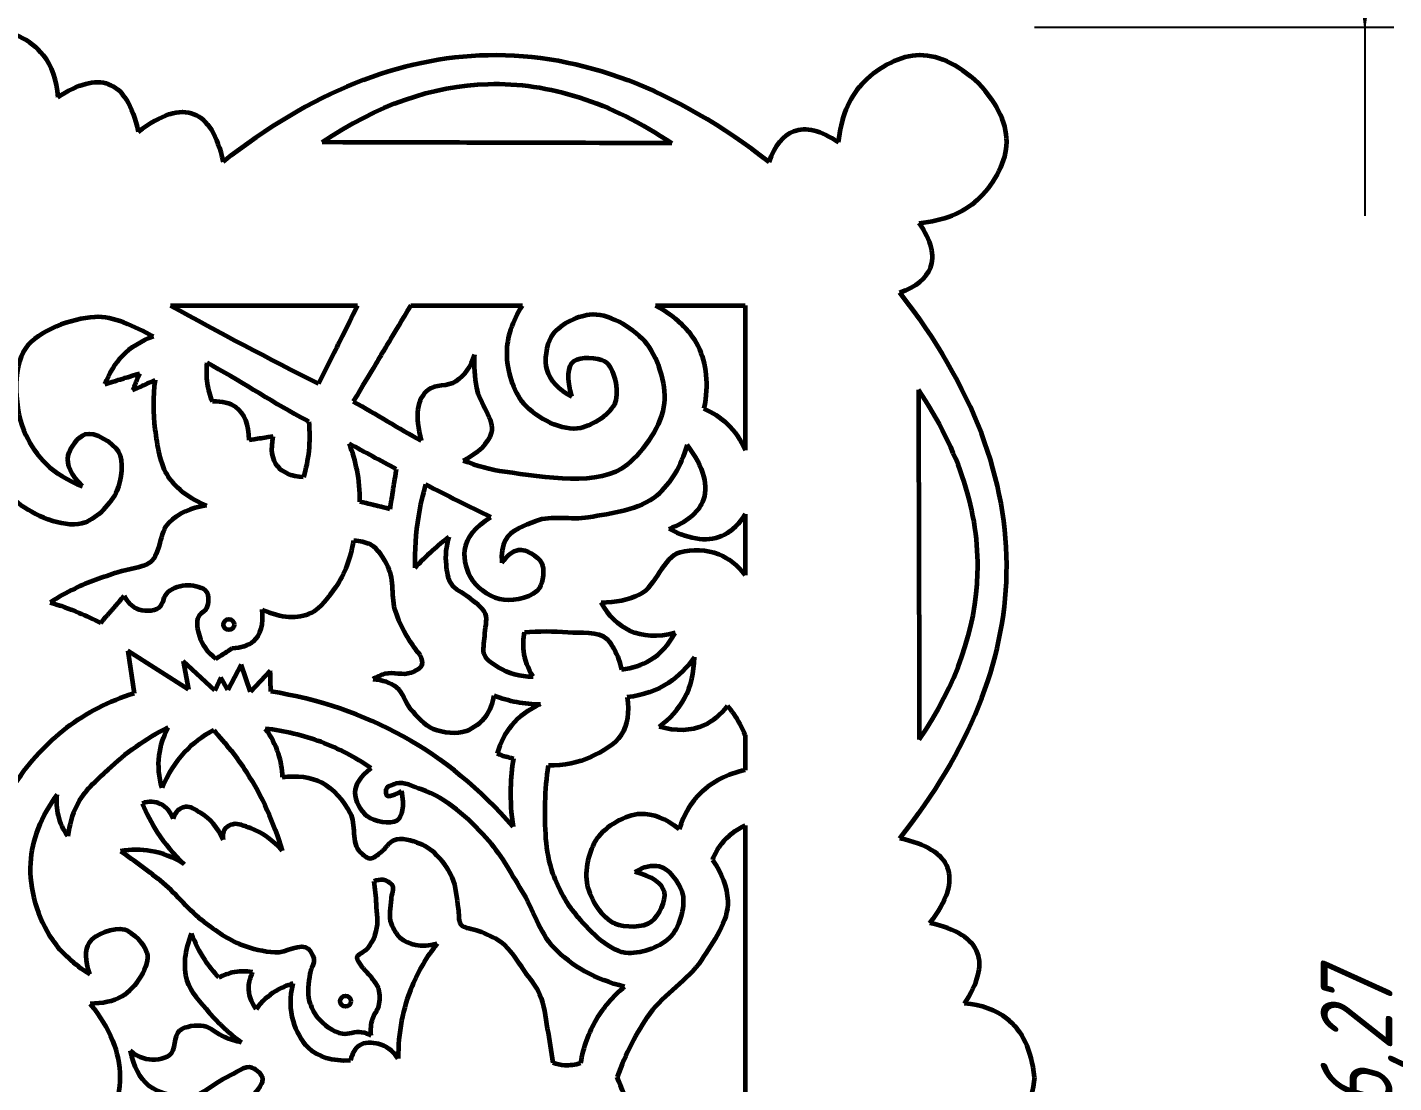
# Model space of a CAD drawing. Header units: millimetres. Extents: x -179 to 215, y -4 to 414.
# Drawn here: x 120.3 to 215.5, y 90.2 to 163.7 of the extents above; entities that cross this region are included whole.
import ezdxf

# ---------------------------------------------------------------- set-up
doc = ezdxf.new("R2010")
doc.units = ezdxf.units.MM
doc.linetypes.add('K5LT32774', pattern=[0])
doc.linetypes.add('K5LT_THIN', pattern=[0])
doc.styles.add('KDIMTEXTSTYLE', font='GOST_AU.SHX', dxfattribs={"width": 0.96, "oblique": 15, "height": 5})
doc.dimstyles.new('KDIMSTYLE (1.00)', dxfattribs={"dimtxt": 5, "dimasz": 1, "dimexe": 2, "dimexo": 0, "dimgap": 1, "dimtad": 1, "dimtxsty": 'KDIMTEXTSTYLE', "dimsah": 1, "dimcen": 0, "dimdle": 1, "dimadec": 0, "dimazin": 0, "dimtfac": 0.667, "dimtmove": 0, "dimatfit": 3, "dimfxl": 1, "dimtvp": 1, "dimtolj": 1, "dimtzin": 0, "dimarcsym": 0})

# ---------------------------------------------------------------- blocks, each defined once
blk = doc.blocks.new('KDIMARROW_01')
blk.add_hatch(color=0).paths.add_polyline_path([(0, 0), (-5, 0.658), (-4.5, 0), (-5, -0.658)])
at = {"color": 0, "linetype": 'K5LT_THIN', "lineweight": 18}
for p, q in [((-4.5, 0), (-5, 0.658)), ((-5, 0.658), (0, 0)), ((0, 0), (-5, -0.658)), ((-5, -0.658), (-4.5, 0)), ((0, 0), (-1, 0))]:
    blk.add_line(p, q, dxfattribs=at)

msp = doc.modelspace()

# ---------------------------------------------------------------- linework, layer by layer
at = {"color": 30, "linetype": 'K5LT32774', "lineweight": 60, "true_color": 0xff8000}
for p, q in [((130.27, 144.304), (143.283, 144.304)), ((146.993, 144.304), (154.781, 144.304)), ((164.043, 144.304), (170.299, 144.304)), ((170.299, 144.304), (170.299, 134.222)), ((170.299, 129.76), (170.299, 125.523)), ((131.521, 117.562), (127.303, 120.247)), ((127.303, 120.247), (127.726, 117.277)), ((133.346, 117.492), (131.14, 119.525)), ((131.14, 119.525), (131.521, 117.562)), ((135.189, 119.291), (134.261, 117.519)), ((135.834, 117.398), (135.189, 119.291)), ((133.777, 118.394), (133.346, 117.492)), ((134.261, 117.519), (133.777, 118.394)), ((137.214, 118.846), (135.834, 117.398)), ((170.299, 114.365), (170.299, 111.932)), ((170.299, 108.087), (170.299, 73.018))]:
    msp.add_line(p, q, dxfattribs=at)
for centre in [(134.329, 122.075), (142.456, 95.834)]:
    msp.add_circle(centre, 0.375, dxfattribs=at)
for points, knots in [([(117.299, 163.688), (119.171, 163.505), (120.533, 162.862), (121.384, 161.758), (121.972, 160.997), (122.317, 160.015), (122.419, 158.815)], [0, 0, 0, 0, 1, 1, 1, 2, 2, 2, 2]), ([(133.925, 154.323), (140.055, 159.158), (146.209, 161.636), (152.385, 161.758), (158.882, 161.887), (165.405, 159.408), (171.953, 154.323)], [0, 0, 0, 0, 1, 1, 1, 2, 2, 2, 2]), ([(176.797, 155.677), (176.962, 157.366), (177.504, 158.72), (178.421, 159.738), (179.316, 160.731), (180.907, 161.679), (182.181, 161.758), (183.608, 161.847), (185.059, 161.191), (186.537, 159.79)], [0, 0, 0, 0, 1, 1, 1, 2, 2, 2, 3, 3, 3, 3]), ([(122.419, 158.815), (123.84, 159.761), (125.009, 160.069), (125.926, 159.738), (126.919, 159.379), (127.616, 158.271), (128.018, 156.415)], [0, 0, 0, 0, 1, 1, 1, 2, 2, 2, 2]), ([(140.817, 155.677), (144.657, 158.273), (148.513, 159.627), (152.385, 159.738), (156.632, 159.859), (160.899, 158.485), (165.184, 155.615)], [0, 0, 0, 0, 1, 1, 1, 2, 2, 2, 2]), ([(182.423, 150.051), (184.113, 150.216), (185.466, 150.757), (186.484, 151.674), (187.478, 152.57), (188.426, 154.161), (188.505, 155.435), (188.594, 156.861), (187.938, 158.313), (186.537, 159.79)], [0, 0, 0, 0, 1, 1, 1, 2, 2, 2, 3, 3, 3, 3]), ([(128.018, 156.415), (129.609, 157.626), (130.901, 158.036), (131.895, 157.646), (132.846, 157.272), (133.523, 156.164), (133.925, 154.323)], [0, 0, 0, 0, 1, 1, 1, 2, 2, 2, 2]), ([(171.953, 154.323), (172.384, 155.462), (172.959, 156.173), (173.678, 156.454), (174.52, 156.785), (175.56, 156.525), (176.797, 155.677)], [0, 0, 0, 0, 1, 1, 1, 2, 2, 2, 2]), ([(181.069, 145.207), (182.209, 145.638), (182.919, 146.213), (183.201, 146.931), (183.531, 147.774), (183.272, 148.813), (182.423, 150.051)], [0, 0, 0, 0, 1, 1, 1, 2, 2, 2, 2]), ([(181.069, 107.179), (185.904, 113.309), (188.383, 119.462), (188.505, 125.639), (188.633, 132.136), (186.155, 138.658), (181.069, 145.207)], [0, 0, 0, 0, 1, 1, 1, 2, 2, 2, 2]), ([(150.641, 133.515), (151.591, 133.15), (152.558, 132.876), (153.55, 132.74), (156.299, 132.363), (160.132, 131.639), (162.114, 133.253), (163.261, 134.188), (164.535, 136.008), (164.677, 137.509), (164.807, 138.876), (164.217, 140.784), (163.293, 141.816), (162.422, 142.79), (160.7, 143.817), (159.447, 143.662), (158.543, 143.551), (157.241, 142.924), (156.781, 142.124), (156.433, 141.519), (156.272, 140.488), (156.473, 139.817), (156.693, 139.085), (157.274, 138.469), (158.216, 137.971)], [0, 0, 0, 0, 1, 1, 1, 2, 2, 2, 3, 3, 3, 4, 4, 4, 5, 5, 5, 6, 6, 6, 7, 7, 7, 8, 8, 8, 8]), ([(158.216, 137.971), (157.871, 139.21), (157.911, 140.072), (158.383, 140.449), (158.786, 140.77), (160.02, 140.718), (160.505, 140.428), (161.183, 140.023), (161.511, 138.334), (161.242, 137.56), (160.969, 136.775), (159.683, 135.955), (158.832, 135.766), (157.614, 135.494), (155.737, 136.468), (154.883, 137.458), (154.142, 138.317), (153.695, 139.815), (153.704, 140.996), (153.713, 142.097), (154.072, 143.2), (154.781, 144.304)], [0, 0, 0, 0, 1, 1, 1, 2, 2, 2, 3, 3, 3, 4, 4, 4, 5, 5, 5, 6, 6, 6, 7, 7, 7, 7]), ([(164.043, 144.304), (165.436, 143.564), (166.419, 142.625), (166.992, 141.486), (167.607, 140.264), (167.75, 138.811), (167.419, 137.128)], [0, 0, 0, 0, 1, 1, 1, 2, 2, 2, 2]), ([(129.081, 142.14), (127.721, 142.839), (126.325, 143.575), (124.984, 143.502), (123.362, 143.413), (121.039, 142.539), (120.183, 141.336), (119.199, 139.953), (119.386, 136.944), (120.183, 135.28), (120.886, 133.815), (121.987, 132.528), (124.146, 131.711)], [0, 0, 0, 0, 1, 1, 1, 2, 2, 2, 3, 3, 3, 4, 4, 4, 4]), ([(129.081, 142.14), (128.212, 141.835), (127.489, 141.385), (126.91, 140.79), (126.389, 140.255), (125.985, 139.602), (125.699, 138.832)], [0, 0, 0, 0, 1, 1, 1, 2, 2, 2, 2]), ([(151.444, 140.874), (151.165, 140.033), (150.73, 139.41), (150.138, 139.004), (149.617, 138.647), (148.654, 138.8), (148.209, 138.441), (147.417, 137.801), (147.256, 136.618), (147.725, 134.892)], [0, 0, 0, 0, 1, 1, 1, 2, 2, 2, 3, 3, 3, 3]), ([(150.641, 133.515), (151.741, 134.051), (152.405, 134.694), (152.631, 135.443), (152.899, 136.332), (151.777, 137.489), (151.592, 138.559), (151.462, 139.315), (151.413, 140.087), (151.444, 140.874)], [0, 0, 0, 0, 1, 1, 1, 2, 2, 2, 3, 3, 3, 3]), ([(133.191, 137.609), (133.025, 138.022), (132.909, 138.442), (132.845, 138.87), (132.774, 139.341), (132.764, 139.821), (132.816, 140.309)], [0, 0, 0, 0, 1, 1, 1, 2, 2, 2, 2]), ([(139.894, 136.211), (139.711, 136.311), (139.528, 136.411), (139.344, 136.511), (137.137, 137.713), (135.024, 139.114), (132.816, 140.309)], [0, 0, 0, 0, 1, 1, 1, 2, 2, 2, 2]), ([(129.189, 139.116), (129.032, 137.952), (129.03, 136.808), (129.183, 135.686), (129.336, 134.561), (129.49, 133.266), (130.109, 132.374), (130.708, 131.51), (131.598, 130.845), (132.779, 130.38)], [0, 0, 0, 0, 1, 1, 1, 2, 2, 2, 3, 3, 3, 3]), ([(182.423, 114.071), (185.02, 117.911), (186.374, 121.767), (186.484, 125.639), (186.605, 129.886), (185.231, 134.152), (182.361, 138.438)], [0, 0, 0, 0, 1, 1, 1, 2, 2, 2, 2]), ([(135.738, 134.913), (135.729, 136.021), (135.424, 136.788), (134.823, 137.213), (134.415, 137.502), (133.871, 137.634), (133.191, 137.609)], [0, 0, 0, 0, 1, 1, 1, 2, 2, 2, 2]), ([(167.419, 137.128), (168.042, 136.855), (168.584, 136.499), (169.043, 136.059), (169.569, 135.556), (169.988, 134.944), (170.299, 134.222)], [0, 0, 0, 0, 1, 1, 1, 2, 2, 2, 2]), ([(139.894, 136.211), (139.964, 135.524), (139.963, 134.844), (139.892, 134.172), (139.828, 133.556), (139.704, 132.946), (139.522, 132.342)], [0, 0, 0, 0, 1, 1, 1, 2, 2, 2, 2]), ([(124.146, 131.711), (123.35, 132.48), (123.015, 133.194), (123.138, 133.854), (123.238, 134.383), (123.86, 135.175), (124.325, 135.337), (124.966, 135.561), (126.264, 134.754), (126.64, 134.121), (127.033, 133.459), (126.844, 132.176), (126.521, 131.391), (126.155, 130.498), (125.165, 129.524), (124.325, 129.195), (123.079, 128.705), (121.013, 129.547), (119.874, 130.382), (118.546, 131.356), (117.687, 132.929), (117.299, 135.1)], [0, 0, 0, 0, 1, 1, 1, 2, 2, 2, 3, 3, 3, 4, 4, 4, 5, 5, 5, 6, 6, 6, 7, 7, 7, 7]), ([(139.522, 132.342), (138.674, 132.408), (138.072, 132.664), (137.716, 133.108), (137.336, 133.584), (137.237, 134.276), (137.42, 135.185)], [0, 0, 0, 0, 1, 1, 1, 2, 2, 2, 2]), ([(143.453, 130.635), (143.464, 131.383), (143.398, 132.117), (143.256, 132.836), (143.132, 133.46), (142.952, 134.072), (142.714, 134.674)], [0, 0, 0, 0, 1, 1, 1, 2, 2, 2, 2]), ([(166.241, 134.597), (165.811, 133.081), (165.111, 131.906), (164.14, 131.072), (162.953, 130.053), (161.002, 129.823), (159.368, 129.541), (158.169, 129.333), (156.814, 129.709), (155.702, 129.286), (154.951, 129.001), (153.953, 128.636), (153.6, 127.967), (153.369, 127.532), (153.286, 127), (153.35, 126.371)], [0, 0, 0, 0, 1, 1, 1, 2, 2, 2, 3, 3, 3, 4, 4, 4, 5, 5, 5, 5]), ([(164.994, 128.751), (166.217, 129.231), (166.998, 129.854), (167.339, 130.621), (167.807, 131.675), (167.441, 133.001), (166.241, 134.597)], [0, 0, 0, 0, 1, 1, 1, 2, 2, 2, 2]), ([(148.03, 131.836), (147.819, 131.105), (147.652, 130.368), (147.53, 129.625), (147.335, 128.443), (147.252, 127.244), (147.28, 126.028)], [0, 0, 0, 0, 1, 1, 1, 2, 2, 2, 2]), ([(132.779, 130.38), (131.672, 130.208), (130.793, 129.804), (130.144, 129.169), (129.467, 128.507), (129.589, 126.999), (128.862, 126.427), (128.289, 125.977), (127.336, 125.972), (126.583, 125.715), (125.574, 125.371), (124.548, 125.044), (123.592, 124.576), (123.007, 124.289), (122.437, 123.968), (121.883, 123.614)], [0, 0, 0, 0, 1, 1, 1, 2, 2, 2, 3, 3, 3, 4, 4, 4, 5, 5, 5, 5]), ([(153.35, 126.371), (153.72, 126.913), (154.107, 127.214), (154.513, 127.273), (155.015, 127.345), (155.863, 126.838), (156.1, 126.386), (156.332, 125.945), (156.213, 125.041), (155.956, 124.614), (155.58, 123.988), (154.264, 123.694), (153.483, 123.79), (152.721, 123.883), (151.769, 124.483), (151.319, 125.129), (150.928, 125.692), (150.67, 126.617), (150.763, 127.273), (150.885, 128.136), (151.488, 128.898), (152.574, 129.558)], [0, 0, 0, 0, 1, 1, 1, 2, 2, 2, 3, 3, 3, 4, 4, 4, 5, 5, 5, 6, 6, 6, 7, 7, 7, 7]), ([(170.299, 129.76), (169.882, 129.097), (169.4, 128.623), (168.852, 128.336), (167.805, 127.788), (166.519, 127.926), (164.994, 128.751)], [0, 0, 0, 0, 1, 1, 1, 2, 2, 2, 2]), ([(136.653, 123.118), (137.993, 122.522), (139.131, 122.448), (140.066, 122.895), (140.74, 123.218), (141.316, 124.011), (141.772, 124.676), (142.419, 125.619), (142.84, 126.708), (143.033, 127.94)], [0, 0, 0, 0, 1, 1, 1, 2, 2, 2, 3, 3, 3, 3]), ([(143.033, 127.94), (143.469, 127.931), (143.852, 127.84), (144.182, 127.667), (144.735, 127.376), (145.102, 126.671), (145.393, 126.1), (145.861, 125.182), (145.584, 123.951), (145.927, 122.966), (146.299, 121.899), (146.865, 120.902), (147.624, 119.975)], [0, 0, 0, 0, 1, 1, 1, 2, 2, 2, 3, 3, 3, 4, 4, 4, 4]), ([(147.28, 126.028), (147.678, 126.444), (148.09, 126.844), (148.516, 127.229), (148.884, 127.562), (149.263, 127.883), (149.653, 128.193)], [0, 0, 0, 0, 1, 1, 1, 2, 2, 2, 2]), ([(149.653, 128.193), (149.449, 127.531), (149.383, 126.879), (149.455, 126.24), (149.508, 125.78), (149.578, 125.248), (149.826, 124.88), (150.082, 124.501), (150.622, 124.327), (150.989, 124.014), (151.413, 123.651), (151.994, 123.308), (152.176, 122.827), (152.344, 122.381), (152.134, 121.789), (152.126, 121.269), (152.12, 120.824), (151.951, 120.298), (152.126, 119.934), (152.291, 119.589), (152.741, 119.336), (153.09, 119.118), (153.786, 118.683), (154.594, 118.461), (155.514, 118.45)], [0, 0, 0, 0, 1, 1, 1, 2, 2, 2, 3, 3, 3, 4, 4, 4, 5, 5, 5, 6, 6, 6, 7, 7, 7, 8, 8, 8, 8]), ([(160.262, 123.618), (161.267, 123.617), (162.165, 123.807), (162.957, 124.187), (164.129, 124.75), (164.585, 126.787), (165.776, 127.13), (166.558, 127.355), (167.658, 127.298), (168.447, 126.982), (169.143, 126.703), (169.76, 126.216), (170.299, 125.523)], [0, 0, 0, 0, 1, 1, 1, 2, 2, 2, 3, 3, 3, 4, 4, 4, 4]), ([(127.046, 124.077), (127.276, 123.642), (127.561, 123.345), (127.901, 123.187), (128.334, 122.986), (129.094, 122.993), (129.468, 123.258), (129.76, 123.466), (129.789, 124.069), (130.073, 124.326), (130.423, 124.642), (131.024, 124.836), (131.497, 124.825), (131.926, 124.815), (132.585, 124.68), (132.779, 124.362), (132.942, 124.096), (132.93, 123.543), (132.779, 123.223), (132.67, 122.989), (132.322, 122.848), (132.21, 122.617), (132.027, 122.242), (132.158, 121.68), (132.281, 121.264), (132.457, 120.67), (132.837, 120.147), (133.42, 119.697)], [0, 0, 0, 0, 1, 1, 1, 2, 2, 2, 3, 3, 3, 4, 4, 4, 5, 5, 5, 6, 6, 6, 7, 7, 7, 8, 8, 8, 9, 9, 9, 9]), ([(121.883, 123.614), (122.561, 123.41), (123.226, 123.173), (123.877, 122.902), (124.396, 122.686), (124.907, 122.449), (125.408, 122.19)], [0, 0, 0, 0, 1, 1, 1, 2, 2, 2, 2]), ([(134.566, 120.427), (135.197, 120.456), (135.686, 120.619), (136.035, 120.917), (136.549, 121.357), (136.755, 122.09), (136.653, 123.118)], [0, 0, 0, 0, 1, 1, 1, 2, 2, 2, 2]), ([(165.406, 121.492), (164.2, 121.179), (163.153, 121.228), (162.265, 121.64), (161.47, 122.009), (160.802, 122.668), (160.262, 123.618)], [0, 0, 0, 0, 1, 1, 1, 2, 2, 2, 2]), ([(155.514, 118.45), (155.159, 119.022), (154.945, 119.615), (154.871, 120.231), (154.82, 120.657), (154.836, 121.094), (154.92, 121.541)], [0, 0, 0, 0, 1, 1, 1, 2, 2, 2, 2]), ([(154.92, 121.541), (155.934, 121.631), (156.939, 121.631), (157.937, 121.541), (158.851, 121.459), (160.036, 121.678), (160.658, 121.071), (160.861, 120.873), (161.031, 120.591), (161.177, 120.33), (161.414, 119.905), (161.579, 119.443), (161.671, 118.945)], [0, 0, 0, 0, 1, 1, 1, 2, 2, 2, 3, 3, 3, 4, 4, 4, 4]), ([(161.671, 118.945), (162.438, 119.028), (163.114, 119.251), (163.699, 119.612), (164.396, 120.042), (164.964, 120.669), (165.406, 121.492)], [0, 0, 0, 0, 1, 1, 1, 2, 2, 2, 2]), ([(147.624, 119.975), (147.784, 119.677), (147.828, 119.427), (147.756, 119.227), (147.67, 118.99), (147.278, 118.84), (147.014, 118.722), (146.48, 118.485), (145.775, 118.802), (145.204, 118.633), (144.919, 118.549), (144.642, 118.431), (144.373, 118.277)], [0, 0, 0, 0, 1, 1, 1, 2, 2, 2, 3, 3, 3, 4, 4, 4, 4]), ([(166.752, 119.806), (166.248, 119.07), (165.655, 118.476), (164.972, 118.025), (164.14, 117.476), (163.176, 117.138), (162.079, 117.011)], [0, 0, 0, 0, 1, 1, 1, 2, 2, 2, 2]), ([(164.304, 114.959), (165.068, 115.525), (165.654, 116.184), (166.06, 116.937), (166.513, 117.777), (166.744, 118.733), (166.752, 119.806)], [0, 0, 0, 0, 1, 1, 1, 2, 2, 2, 2]), ([(144.373, 118.277), (145.037, 118.232), (145.584, 118.039), (146.015, 117.7), (146.451, 117.356), (146.59, 116.661), (146.964, 116.216), (147.415, 115.679), (147.95, 115.086), (148.567, 114.821), (149.24, 114.533), (150.2, 114.425), (150.881, 114.673), (151.386, 114.856), (151.921, 115.267), (152.246, 115.712), (152.537, 116.108), (152.725, 116.583), (152.81, 117.136)], [0, 0, 0, 0, 1, 1, 1, 2, 2, 2, 3, 3, 3, 4, 4, 4, 5, 5, 5, 6, 6, 6, 6]), ([(127.726, 117.277), (125.973, 116.72), (124.404, 115.918), (123.02, 114.872), (121.653, 113.84), (120.424, 112.484), (119.459, 111.062), (118.537, 109.705), (117.817, 108.209), (117.299, 106.575)], [0, 0, 0, 0, 1, 1, 1, 2, 2, 2, 3, 3, 3, 3]), ([(154.128, 107.98), (151.868, 110.604), (149.316, 112.705), (146.472, 114.283), (143.679, 115.832), (140.605, 116.877), (137.249, 117.416)], [0, 0, 0, 0, 1, 1, 1, 2, 2, 2, 2]), ([(152.81, 117.136), (153.321, 116.937), (153.841, 116.787), (154.37, 116.687), (154.915, 116.583), (155.47, 116.531), (156.035, 116.532)], [0, 0, 0, 0, 1, 1, 1, 2, 2, 2, 2]), ([(156.035, 116.532), (155.213, 116.17), (154.543, 115.678), (154.026, 115.055), (153.569, 114.505), (153.231, 113.852), (153.013, 113.097)], [0, 0, 0, 0, 1, 1, 1, 2, 2, 2, 2]), ([(162.079, 117.011), (162.229, 115.96), (162.089, 115.086), (161.658, 114.39), (161.236, 113.708), (160.326, 113.21), (159.556, 112.857), (158.661, 112.446), (157.672, 112.248), (156.589, 112.263)], [0, 0, 0, 0, 1, 1, 1, 2, 2, 2, 3, 3, 3, 3]), ([(169.052, 116.418), (168.575, 115.79), (168.031, 115.336), (167.42, 115.058), (166.524, 114.649), (165.486, 114.616), (164.304, 114.959)], [0, 0, 0, 0, 1, 1, 1, 2, 2, 2, 2]), ([(170.299, 114.365), (170.087, 114.896), (169.82, 115.391), (169.497, 115.849), (169.359, 116.045), (169.211, 116.235), (169.052, 116.418)], [0, 0, 0, 0, 1, 1, 1, 2, 2, 2, 2]), ([(130.094, 114.897), (128.523, 114.105), (127.121, 113.124), (125.89, 111.954), (125.103, 111.207), (124.209, 110.44), (123.739, 109.481), (123.417, 108.827), (123.211, 108.11), (123.12, 107.33)], [0, 0, 0, 0, 1, 1, 1, 2, 2, 2, 3, 3, 3, 3]), ([(129.675, 110.69), (129.454, 111.458), (129.388, 112.209), (129.476, 112.944), (129.555, 113.609), (129.761, 114.26), (130.094, 114.897)], [0, 0, 0, 0, 1, 1, 1, 2, 2, 2, 2]), ([(133.272, 114.714), (132.491, 114.299), (131.814, 113.789), (131.242, 113.182), (130.58, 112.48), (130.057, 111.649), (129.675, 110.69)], [0, 0, 0, 0, 1, 1, 1, 2, 2, 2, 2]), ([(133.272, 114.714), (134.126, 113.798), (134.886, 112.824), (135.551, 111.794), (136.632, 110.117), (137.463, 108.289), (138.044, 106.31)], [0, 0, 0, 0, 1, 1, 1, 2, 2, 2, 2]), ([(144.24, 112.079), (143.132, 112.833), (141.969, 113.439), (140.75, 113.895), (139.513, 114.357), (138.22, 114.666), (136.868, 114.82)], [0, 0, 0, 0, 1, 1, 1, 2, 2, 2, 2]), ([(136.868, 114.82), (137.266, 114.285), (137.562, 113.715), (137.759, 113.111), (137.932, 112.58), (138.027, 112.022), (138.044, 111.438)], [0, 0, 0, 0, 1, 1, 1, 2, 2, 2, 2]), ([(153.013, 113.097), (153.276, 112.982), (153.545, 112.89), (153.82, 112.823), (153.928, 112.796), (154.037, 112.773), (154.146, 112.754)], [0, 0, 0, 0, 1, 1, 1, 2, 2, 2, 2]), ([(154.146, 112.754), (154.033, 112.065), (153.968, 111.376), (153.95, 110.686), (153.928, 109.785), (153.987, 108.883), (154.128, 107.98)], [0, 0, 0, 0, 1, 1, 1, 2, 2, 2, 2]), ([(138.044, 111.438), (139.107, 111.589), (140.029, 111.465), (140.809, 111.067), (141.613, 110.656), (142.322, 109.776), (142.767, 108.96), (143.204, 108.159), (142.815, 106.832), (143.48, 106.23), (143.672, 106.056), (143.931, 105.797), (144.162, 105.785), (144.415, 105.771), (144.694, 106.058), (144.934, 106.23), (145.262, 106.464), (145.485, 106.916), (145.824, 107.061), (146.332, 107.278), (147.097, 107.033), (147.634, 106.823), (148.585, 106.452), (149.43, 105.423), (149.86, 104.479), (150.158, 103.825), (150.176, 103.019), (150.305, 102.283), (150.369, 101.918), (150.291, 101.441), (150.483, 101.185), (150.711, 100.881), (151.323, 100.91), (151.729, 100.74), (152.259, 100.519), (152.819, 100.301), (153.272, 99.968), (153.954, 99.467), (154.401, 98.652), (154.904, 97.951), (155.283, 97.423), (155.712, 96.903), (155.973, 96.318), (156.299, 95.59), (156.354, 94.741), (156.507, 93.944), (156.66, 93.148), (156.789, 92.347), (156.893, 91.541)], [0, 0, 0, 0, 1, 1, 1, 2, 2, 2, 3, 3, 3, 4, 4, 4, 5, 5, 5, 6, 6, 6, 7, 7, 7, 8, 8, 8, 9, 9, 9, 10, 10, 10, 11, 11, 11, 12, 12, 12, 13, 13, 13, 14, 14, 14, 15, 15, 15, 16, 16, 16, 16]), ([(146.359, 110.481), (146.536, 109.391), (146.423, 108.701), (146.02, 108.411), (145.619, 108.121), (144.442, 108.349), (143.955, 108.731), (143.528, 109.066), (143.123, 109.839), (143.136, 110.369), (143.15, 110.958), (143.518, 111.528), (144.24, 112.079)], [0, 0, 0, 0, 1, 1, 1, 2, 2, 2, 3, 3, 3, 4, 4, 4, 4]), ([(162.603, 104.846), (163.25, 105.219), (163.82, 105.349), (164.313, 105.238), (164.972, 105.089), (165.654, 104.15), (165.88, 103.493), (166.19, 102.591), (165.758, 101.078), (165.132, 100.359), (164.514, 99.65), (163.111, 99.15), (162.176, 99.184), (160.908, 99.23), (159.571, 100.615), (158.651, 101.677), (157.899, 102.544), (157.299, 103.657), (156.906, 104.739), (156.351, 106.267), (156.341, 108.037), (156.372, 109.689), (156.388, 110.546), (156.46, 111.405), (156.589, 112.263)], [0, 0, 0, 0, 1, 1, 1, 2, 2, 2, 3, 3, 3, 4, 4, 4, 5, 5, 5, 6, 6, 6, 7, 7, 7, 8, 8, 8, 8]), ([(170.299, 111.932), (169.025, 111.661), (167.991, 111.134), (167.197, 110.351), (166.528, 109.692), (166.03, 108.852), (165.701, 107.83)], [0, 0, 0, 0, 1, 1, 1, 2, 2, 2, 2]), ([(161.893, 96.847), (159.853, 97.351), (158.213, 98.258), (156.972, 99.567), (155.97, 100.624), (155.54, 102.237), (154.746, 103.524), (153.966, 104.788), (153.244, 106.143), (152.253, 107.225), (151.007, 108.584), (149.502, 109.99), (147.76, 110.584), (147.195, 110.776), (146.531, 111.166), (145.988, 110.996), (145.737, 110.917), (145.314, 110.798), (145.267, 110.563), (145.245, 110.453), (145.262, 110.242), (145.329, 110.172), (145.423, 110.072), (145.71, 110.179), (145.885, 110.233), (146.052, 110.285), (146.21, 110.368), (146.359, 110.481)], [0, 0, 0, 0, 1, 1, 1, 2, 2, 2, 3, 3, 3, 4, 4, 4, 5, 5, 5, 6, 6, 6, 7, 7, 7, 8, 8, 8, 9, 9, 9, 9]), ([(122.378, 110.248), (121.226, 108.675), (120.602, 107.077), (120.505, 105.455), (120.4, 103.703), (121.003, 101.571), (122.036, 100.113), (122.692, 99.188), (123.559, 98.392), (124.636, 97.727)], [0, 0, 0, 0, 1, 1, 1, 2, 2, 2, 3, 3, 3, 3]), ([(123.12, 107.33), (122.797, 107.783), (122.574, 108.261), (122.453, 108.764), (122.339, 109.237), (122.314, 109.731), (122.378, 110.248)], [0, 0, 0, 0, 1, 1, 1, 2, 2, 2, 2]), ([(130.459, 108.534), (130.266, 109.037), (129.974, 109.38), (129.583, 109.565), (129.399, 109.652), (129.173, 109.708), (128.965, 109.719), (128.744, 109.731), (128.521, 109.696), (128.295, 109.616)], [0, 0, 0, 0, 1, 1, 1, 2, 2, 2, 3, 3, 3, 3]), ([(128.295, 109.616), (128.584, 108.906), (128.933, 108.236), (129.343, 107.607), (129.867, 106.802), (130.491, 106.063), (131.215, 105.392)], [0, 0, 0, 0, 1, 1, 1, 2, 2, 2, 2]), ([(133.928, 107.075), (133.564, 107.93), (133.037, 108.56), (132.348, 108.964), (132.033, 109.148), (131.633, 109.436), (131.3, 109.376), (131.075, 109.335), (130.793, 109.175), (130.648, 108.981), (130.556, 108.857), (130.493, 108.708), (130.459, 108.534)], [0, 0, 0, 0, 1, 1, 1, 2, 2, 2, 3, 3, 3, 4, 4, 4, 4]), ([(165.701, 107.83), (164.772, 108.551), (163.87, 108.897), (162.995, 108.87), (161.947, 108.838), (160.582, 108.02), (159.968, 107.161), (159.384, 106.343), (159.081, 104.908), (159.292, 103.92), (159.501, 102.939), (160.318, 101.606), (161.215, 101.25), (161.914, 100.972), (163.198, 100.949), (163.779, 101.392), (164.28, 101.774), (164.796, 102.866), (164.669, 103.422), (164.524, 104.051), (163.836, 104.526), (162.603, 104.846)], [0, 0, 0, 0, 1, 1, 1, 2, 2, 2, 3, 3, 3, 4, 4, 4, 5, 5, 5, 6, 6, 6, 7, 7, 7, 7]), ([(138.044, 106.31), (137.409, 107.06), (136.674, 107.585), (135.839, 107.884), (135.447, 108.025), (134.985, 108.264), (134.598, 108.157), (134.427, 108.109), (134.215, 108.024), (134.1, 107.899), (133.927, 107.712), (133.87, 107.437), (133.928, 107.075)], [0, 0, 0, 0, 1, 1, 1, 2, 2, 2, 3, 3, 3, 4, 4, 4, 4]), ([(170.299, 108.087), (169.624, 107.768), (169.075, 107.341), (168.65, 106.805), (168.389, 106.475), (168.176, 106.105), (168.009, 105.694)], [0, 0, 0, 0, 1, 1, 1, 2, 2, 2, 2]), ([(183.161, 101.272), (184.372, 102.863), (184.782, 104.155), (184.392, 105.148), (184.018, 106.099), (182.911, 106.776), (181.069, 107.179)], [0, 0, 0, 0, 1, 1, 1, 2, 2, 2, 2]), ([(131.215, 105.392), (130.476, 105.86), (129.706, 106.162), (128.906, 106.298), (128.222, 106.414), (127.516, 106.409), (126.788, 106.283)], [0, 0, 0, 0, 1, 1, 1, 2, 2, 2, 2]), ([(126.788, 106.283), (127.814, 105.605), (128.795, 104.874), (129.731, 104.089), (130.738, 103.244), (131.546, 102.151), (132.596, 101.369), (133.417, 100.757), (134.283, 100.121), (135.233, 99.761), (135.955, 99.488), (136.751, 99.295), (137.521, 99.246), (138.296, 99.197), (139.388, 99.974), (139.87, 99.473), (140.025, 99.312), (140.193, 99.043), (140.241, 98.813), (140.312, 98.478), (140.033, 98.103), (139.973, 97.742), (139.871, 97.121), (139.767, 96.437), (139.932, 95.846), (140.04, 95.457), (140.243, 95.051), (140.488, 94.733), (140.902, 94.197), (141.587, 93.696), (142.24, 93.579), (142.658, 93.504), (143.148, 93.766), (143.579, 93.682), (143.803, 93.638), (144.023, 93.563), (144.239, 93.455)], [0, 0, 0, 0, 1, 1, 1, 2, 2, 2, 3, 3, 3, 4, 4, 4, 5, 5, 5, 6, 6, 6, 7, 7, 7, 8, 8, 8, 9, 9, 9, 10, 10, 10, 11, 11, 11, 12, 12, 12, 12]), ([(168.009, 105.694), (168.675, 104.73), (169.031, 103.776), (169.077, 102.831), (169.146, 101.428), (168.057, 99.93), (167.24, 98.686), (166.309, 97.268), (164.637, 96.357), (163.65, 94.968), (162.702, 93.634), (161.947, 92.162), (161.386, 90.552)], [0, 0, 0, 0, 1, 1, 1, 2, 2, 2, 3, 3, 3, 4, 4, 4, 4]), ([(144.239, 93.455), (144.202, 93.856), (144.236, 94.239), (144.339, 94.602), (144.428, 94.92), (144.692, 95.194), (144.768, 95.513), (144.855, 95.877), (144.875, 96.31), (144.768, 96.663), (144.673, 96.973), (144.434, 97.251), (144.235, 97.522), (144.029, 97.802), (143.735, 98.019), (143.549, 98.312), (143.435, 98.49), (143.25, 98.71), (143.257, 98.878), (143.266, 99.13), (143.777, 99.259), (143.978, 99.497), (144.267, 99.838), (144.475, 100.289), (144.596, 100.716), (144.763, 101.306), (144.639, 101.977), (144.608, 102.605), (144.581, 103.136), (144.528, 103.665), (144.45, 104.193)], [0, 0, 0, 0, 1, 1, 1, 2, 2, 2, 3, 3, 3, 4, 4, 4, 5, 5, 5, 6, 6, 6, 7, 7, 7, 8, 8, 8, 9, 9, 9, 10, 10, 10, 10]), ([(144.45, 104.193), (144.666, 104.298), (144.869, 104.336), (145.061, 104.308), (145.293, 104.273), (145.592, 104.096), (145.704, 103.912), (145.847, 103.676), (145.645, 103.269), (145.63, 102.947), (145.602, 102.38), (145.446, 101.756), (145.63, 101.241), (145.753, 100.895), (145.99, 100.519), (146.248, 100.277), (146.84, 99.72), (147.705, 99.58), (148.844, 99.856)], [0, 0, 0, 0, 1, 1, 1, 2, 2, 2, 3, 3, 3, 4, 4, 4, 5, 5, 5, 6, 6, 6, 6]), ([(124.636, 97.727), (124.312, 98.664), (124.3, 99.388), (124.6, 99.9), (124.963, 100.518), (126.35, 101.021), (127.057, 100.825), (127.661, 100.658), (128.448, 99.8), (128.622, 99.221), (128.897, 98.31), (127.804, 96.717), (126.879, 96.16), (126.285, 95.803), (125.484, 95.673), (124.671, 95.662)], [0, 0, 0, 0, 1, 1, 1, 2, 2, 2, 3, 3, 3, 4, 4, 4, 5, 5, 5, 5]), ([(185.561, 95.672), (186.508, 97.093), (186.815, 98.262), (186.484, 99.179), (186.126, 100.172), (185.018, 100.87), (183.161, 101.272)], [0, 0, 0, 0, 1, 1, 1, 2, 2, 2, 2]), ([(131.732, 100.549), (131.227, 99.358), (131.12, 98.27), (131.41, 97.285), (131.653, 96.463), (132.378, 95.722), (132.968, 95.034), (133.629, 94.264), (134.379, 93.572), (135.219, 92.957)], [0, 0, 0, 0, 1, 1, 1, 2, 2, 2, 3, 3, 3, 3]), ([(133.636, 97.482), (133.277, 97.862), (132.955, 98.266), (132.672, 98.694), (132.29, 99.269), (131.977, 99.887), (131.732, 100.549)], [0, 0, 0, 0, 1, 1, 1, 2, 2, 2, 2]), ([(148.844, 99.856), (148.111, 98.923), (147.525, 97.934), (147.089, 96.889), (146.438, 95.332), (146.116, 93.65), (146.124, 91.844)], [0, 0, 0, 0, 1, 1, 1, 2, 2, 2, 2]), ([(135.985, 97.853), (135.489, 97.941), (135.011, 97.933), (134.551, 97.829), (134.237, 97.758), (133.932, 97.642), (133.636, 97.482)], [0, 0, 0, 0, 1, 1, 1, 2, 2, 2, 2]), ([(136.233, 95.281), (135.867, 95.795), (135.694, 96.314), (135.713, 96.839), (135.725, 97.175), (135.816, 97.513), (135.985, 97.853)], [0, 0, 0, 0, 1, 1, 1, 2, 2, 2, 2]), ([(138.804, 97.062), (138.366, 96.941), (137.963, 96.768), (137.593, 96.543), (137.072, 96.226), (136.619, 95.805), (136.233, 95.281)], [0, 0, 0, 0, 1, 1, 1, 2, 2, 2, 2]), ([(142.81, 91.696), (141.546, 91.639), (140.565, 91.936), (139.868, 92.586), (139.386, 93.035), (139.023, 93.782), (138.829, 94.441), (138.59, 95.253), (138.581, 96.127), (138.804, 97.062)], [0, 0, 0, 0, 1, 1, 1, 2, 2, 2, 3, 3, 3, 3]), ([(161.893, 96.847), (161.082, 96.177), (160.424, 95.417), (159.919, 94.568), (159.376, 93.653), (159.01, 92.634), (158.822, 91.511)], [0, 0, 0, 0, 1, 1, 1, 2, 2, 2, 2]), ([(124.671, 95.662), (126.049, 93.959), (126.738, 92.255), (126.738, 90.552), (126.738, 88.849), (126.049, 87.146), (124.671, 85.443)], [0, 0, 0, 0, 1, 1, 1, 2, 2, 2, 2]), ([(190.434, 90.552), (190.251, 92.424), (189.608, 93.786), (188.505, 94.638), (187.743, 95.226), (186.762, 95.571), (185.561, 95.672)], [0, 0, 0, 0, 1, 1, 1, 2, 2, 2, 2]), ([(135.219, 92.957), (134.81, 93.05), (134.414, 93.173), (134.032, 93.328), (133.531, 93.53), (133.102, 94.011), (132.597, 94.094), (132.059, 94.184), (131.289, 94.088), (130.891, 93.773), (130.469, 93.438), (130.627, 92.389), (130.199, 92.067), (129.814, 91.777), (129.076, 91.683), (128.567, 91.795), (128.185, 91.879), (127.822, 92.077), (127.478, 92.388)], [0, 0, 0, 0, 1, 1, 1, 2, 2, 2, 3, 3, 3, 4, 4, 4, 5, 5, 5, 6, 6, 6, 6]), ([(130.76, 86.207), (130.897, 87.149), (131.253, 87.861), (131.828, 88.344), (132.231, 88.682), (132.833, 88.978), (133.359, 89.02), (133.867, 89.061), (134.438, 88.529), (134.926, 88.629), (135.303, 88.705), (135.714, 88.985), (135.995, 89.27), (136.322, 89.601), (136.798, 90.188), (136.671, 90.552), (136.587, 90.793), (136.218, 91.089), (135.959, 91.192), (135.457, 91.393), (134.782, 90.797), (134.214, 90.552), (133.338, 90.175), (132.569, 89.314), (131.686, 89.198), (130.757, 89.077), (129.476, 89.363), (128.766, 89.946), (128.116, 90.48), (127.687, 91.294), (127.478, 92.388)], [0, 0, 0, 0, 1, 1, 1, 2, 2, 2, 3, 3, 3, 4, 4, 4, 5, 5, 5, 6, 6, 6, 7, 7, 7, 8, 8, 8, 9, 9, 9, 10, 10, 10, 10]), ([(146.124, 91.844), (145.724, 92.398), (145.263, 92.736), (144.739, 92.858), (144.339, 92.952), (143.754, 92.971), (143.429, 92.759), (143.125, 92.561), (142.918, 92.207), (142.81, 91.696)], [0, 0, 0, 0, 1, 1, 1, 2, 2, 2, 3, 3, 3, 3]), ([(158.822, 91.511), (158.453, 91.39), (158.087, 91.34), (157.724, 91.363), (157.445, 91.38), (157.168, 91.439), (156.893, 91.541)], [0, 0, 0, 0, 1, 1, 1, 2, 2, 2, 2]), ([(168.009, 75.411), (168.675, 76.374), (169.031, 77.329), (169.077, 78.274), (169.146, 79.676), (168.057, 81.175), (167.24, 82.419), (166.309, 83.837), (164.637, 84.748), (163.65, 86.136), (162.702, 87.47), (161.947, 88.942), (161.386, 90.552)], [0, 0, 0, 0, 1, 1, 1, 2, 2, 2, 3, 3, 3, 4, 4, 4, 4]), ([(190.434, 90.552), (190.251, 88.68), (189.608, 87.318), (188.505, 86.467), (187.743, 85.879), (186.762, 85.534), (185.561, 85.432)], [0, 0, 0, 0, 1, 1, 1, 2, 2, 2, 2])]:
    msp.add_open_spline(points, degree=3, knots=knots, dxfattribs=at)
for points in [[(165.184, 155.615), (148.94, 155.656), (157.062, 155.635), (140.817, 155.677)], [(130.27, 144.304), (133.671, 142.424), (137.106, 140.612), (140.575, 138.869)], [(143.283, 144.304), (141.478, 140.68), (142.38, 142.492), (140.575, 138.869)], [(146.993, 144.304), (144.33, 139.848), (145.661, 142.076), (142.999, 137.619)], [(125.699, 138.832), (127.313, 139.33), (126.506, 139.081), (128.121, 139.579)], [(128.121, 139.579), (127.788, 138.796), (127.954, 139.188), (127.622, 138.404)], [(127.622, 138.404), (128.667, 138.879), (128.144, 138.642), (129.189, 139.116)], [(182.361, 138.438), (182.402, 122.193), (182.382, 130.315), (182.423, 114.071)], [(142.999, 137.619), (144.575, 136.745), (146.137, 135.757), (147.725, 134.892)], [(137.42, 135.185), (136.299, 135.004), (136.859, 135.095), (135.738, 134.913)], [(145.986, 132.911), (144.892, 133.493), (143.802, 134.082), (142.714, 134.674)], [(145.986, 132.911), (145.715, 131.233), (145.85, 132.065), (145.535, 130.124)], [(152.574, 129.558), (151.045, 130.292), (149.532, 131.055), (148.03, 131.836)], [(145.535, 130.124), (144.147, 130.465), (144.841, 130.294), (143.453, 130.635)], [(125.408, 122.19), (126.5, 123.448), (125.954, 122.819), (127.046, 124.077)], [(133.42, 119.697), (134.184, 120.184), (133.802, 119.941), (134.566, 120.427)], [(137.249, 117.416), (137.226, 118.369), (137.238, 117.893), (137.214, 118.846)]]:
    msp.add_open_spline(points, degree=3, dxfattribs=at)

# ---------------------------------------------------------------- dimensions: what is measured, and where the dimension line sits
at = {"color": 7}
msp.add_linear_dim(base=(213.463, 17.417), p1=(190.434, 163.688), p2=(190.434, 17.417), angle=90, location=(213.463, 90.552), dimstyle='KDIMSTYLE (1.00)', override={"dimexo": 0, "dimpost": '\\H5.0;\\W0.965;\\Q15;<>', "dimblk1": 'KDIMARROW_01', "dimblk2": 'KDIMARROW_01', "dimse1": 0, "dimse2": 0, "dimclrt": 7, "dimtolj": 1}, dxfattribs=at).render()

doc.saveas('drawing.dxf')
